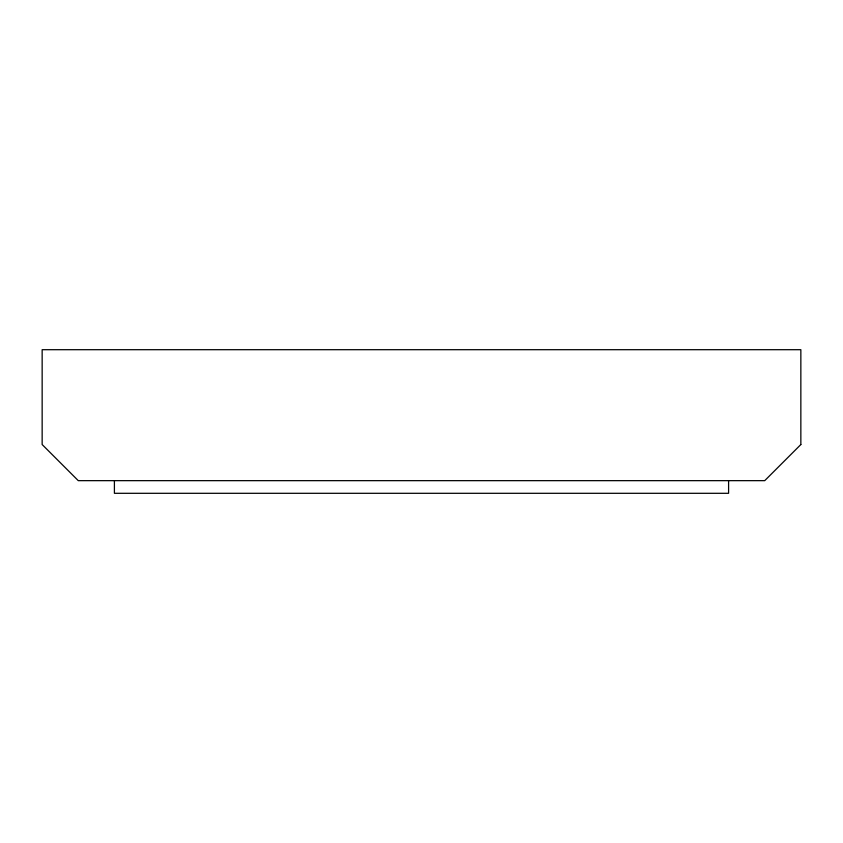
<?xml version="1.0" encoding="UTF-8"?>
<svg xmlns="http://www.w3.org/2000/svg" width="843" height="843" viewBox="0 0 843 843"><rect width="100%" height="100%" fill="white"/><g stroke="black" fill="none" stroke-linecap="round" stroke-linejoin="round"><path stroke-width="1.26" d="M728.594 480.658L728.594 493.303L114.406 493.303L114.406 480.658M800.85 444.535L764.717 480.658L78.283 480.658L42.15 444.535L42.15 349.697L800.85 349.697L800.85 444.535"/></g></svg>
